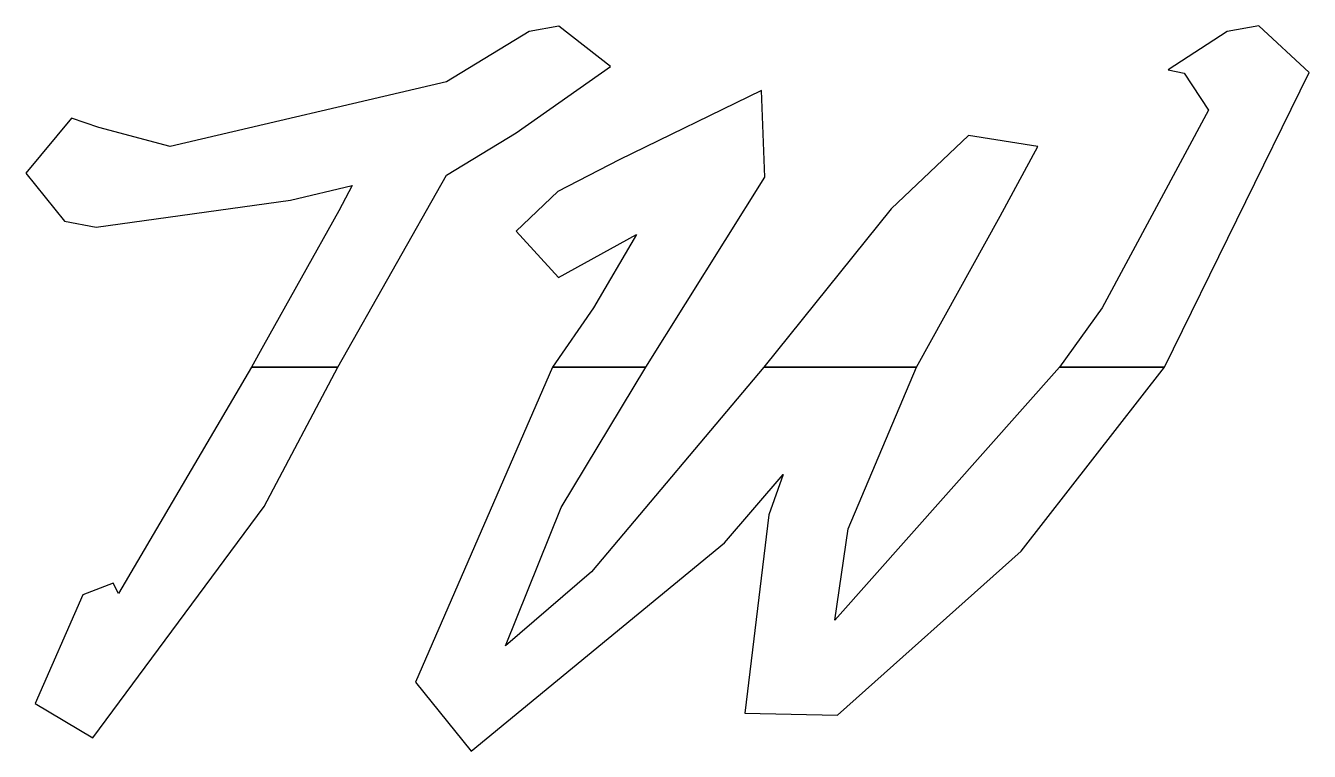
# Model space of a CAD drawing. Extents: x 0.001 to 0.599, y 0.001 to 0.339.
import ezdxf

# ---------------------------------------------------------------- set-up
doc = ezdxf.new("R2010")
doc.units = 0
doc.layers.add('Layer_1', color=7, linetype='CONTINUOUS')

msp = doc.modelspace()

# ---------------------------------------------------------------- linework, layer by layer
at = {"layer": 'Layer_1', "color": 7}
for points in [[(0.249329, 0.338914), (0.235472, 0.33644), (0.19693, 0.31294), (0.068148, 0.282857), (0.034931, 0.291628), (0.022083, 0.296016), (0.000777, 0.270322), (0.018953, 0.248074), (0.033678, 0.245256), (0.124233, 0.257791), (0.153063, 0.264685), (0.146798, 0.252774), (0.111703, 0.190107), (0.106034, 0.179862), (0.146353, 0.179862), (0.19693, 0.269385), (0.229519, 0.289122), (0.273385, 0.320146), (0.249329, 0.338915)], [(0.575732, 0.339134), (0.561035, 0.33644), (0.533463, 0.318576), (0.540981, 0.317011), (0.552264, 0.299775), (0.502756, 0.207654), (0.482734, 0.179862), (0.531746, 0.179862), (0.599265, 0.317323), (0.575732, 0.339134)], [(0.246341, 0.179862), (0.28996, 0.179862), (0.345457, 0.268444), (0.343888, 0.308863), (0.277461, 0.276591), (0.248948, 0.261862), (0.229519, 0.243373), (0.24926, 0.221755), (0.285608, 0.241808), (0.265555, 0.207654), (0.246341, 0.179862)], [(0.344865, 0.179862), (0.416115, 0.179862), (0.455126, 0.250268), (0.472673, 0.282857), (0.440396, 0.287869), (0.404365, 0.253715), (0.344865, 0.179862)], [(0.146353, 0.179862), (0.106034, 0.179862), (0.044019, 0.074485), (0.041513, 0.079185), (0.027412, 0.073856), (0.005165, 0.023095), (0.032112, 0.007113), (0.112015, 0.114904), (0.146353, 0.179862)], [(0.531746, 0.179862), (0.482734, 0.179862), (0.378041, 0.06195), (0.384311, 0.104563), (0.416115, 0.179862), (0.344865, 0.179862), (0.264614, 0.084509), (0.224506, 0.050043), (0.250513, 0.114592), (0.28996, 0.179862), (0.246341, 0.179862), (0.182517, 0.03312), (0.208524, 0.000848), (0.326657, 0.097986), (0.353916, 0.129946), (0.347334, 0.111145), (0.336057, 0.018707), (0.379295, 0.017766), (0.464838, 0.094222), (0.531746, 0.179862)]]:
    msp.add_lwpolyline(points, close=True, dxfattribs=at)

doc.saveas('drawing.dxf')
